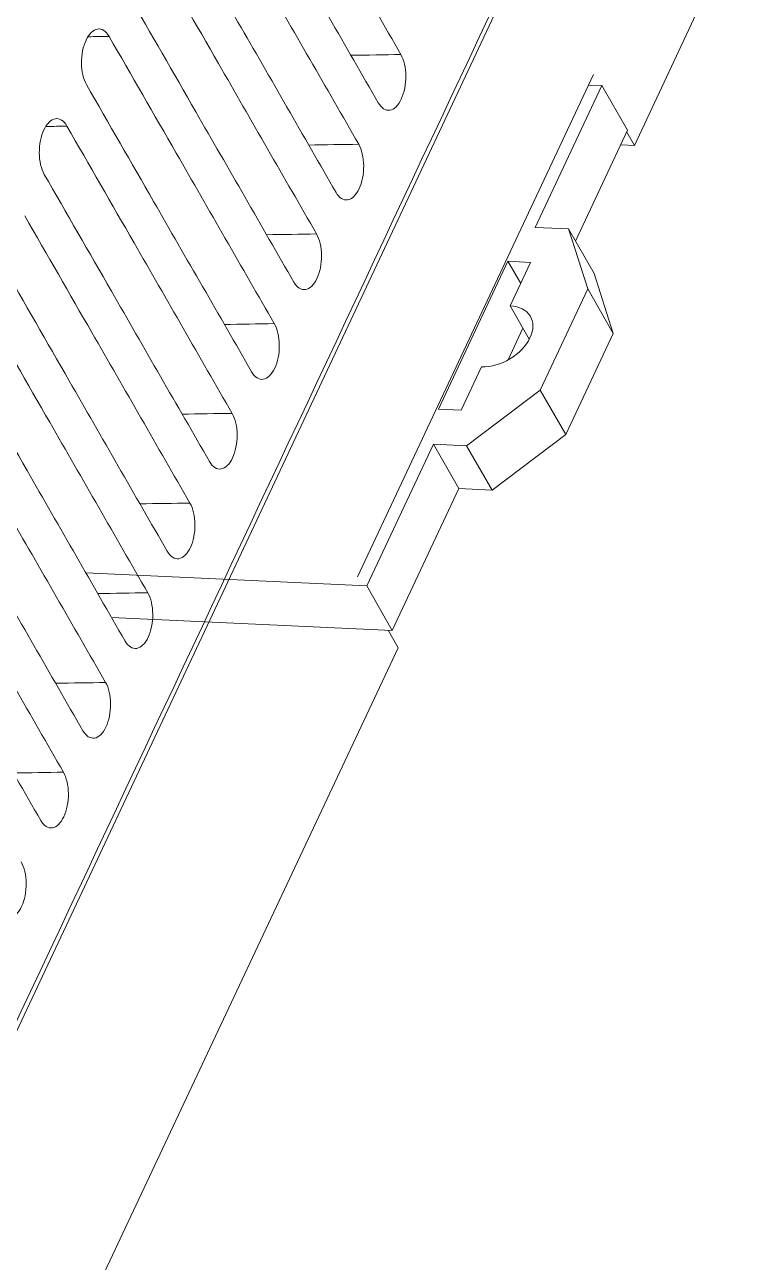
# Model space of a CAD drawing. Header units: millimetres. Extents: x -195 to 1349, y 148 to 750.
# Drawn here: x 729.07 to 751.5, y 611.24 to 649.12 of the extents above; entities that cross this region are included whole.
import ezdxf

# ---------------------------------------------------------------- set-up
doc = ezdxf.new("R2010")
doc.units = ezdxf.units.MM
doc.layers.get('0').update_dxf_attribs({"linetype": 'CONTINUOUS'})
doc.layers.add('4', color=7, linetype='CONTINUOUS', true_color=0xffffff)
doc.layers.add('55', color=7, linetype='CONTINUOUS', true_color=0xffffff)

# ---------------------------------------------------------------- blocks, each defined once
blk = doc.blocks.new('gfhgfh')
at = {"layer": '4', "color": 7, "linetype": 'Continuous', "lineweight": 18}
for p, q in [((1117.822, 619.452), (1095.244, 606.979)), ((989.607, 556.589), (1102.017, 618.689)), ((1095.57, 610.089), (1076.977, 599.818)), ((1095.244, 606.979), (1095.305, 607.565)), ((1094.834, 607.305), (1095.244, 606.979)), ((1076.651, 596.708), (1076.732, 597.475)), ((1076.651, 596.708), (1013.199, 561.654))]:
    blk.add_line(p, q, dxfattribs=at)
for points, knots in [([(1091.364, 627.644), (1091.185, 625.935), (1091.006, 624.226), (1090.696, 621.27), (1090.566, 620.022), (1090.304, 617.528), (1090.174, 616.281), (1090.043, 615.033)], [0, 0, 0, 0, 0.406548, 0.406548, 0.703274, 0.703274, 1, 1, 1, 1]), ([(1089.579, 626.658), (1089.4, 624.949), (1089.221, 623.24), (1088.911, 620.284), (1088.781, 619.036), (1088.519, 616.542), (1088.389, 615.295), (1088.258, 614.047)], [0, 0, 0, 0, 0.406548, 0.406548, 0.703274, 0.703274, 1, 1, 1, 1]), ([(1088.044, 625.809), (1087.865, 624.101), (1087.686, 622.392), (1087.376, 619.435), (1087.245, 618.188), (1086.984, 615.694), (1086.853, 614.446), (1086.723, 613.199)], [0, 0, 0, 0, 0.406548, 0.406548, 0.703274, 0.703274, 1, 1, 1, 1]), ([(1086.259, 624.823), (1086.08, 623.114), (1085.901, 621.406), (1085.591, 618.449), (1085.46, 617.202), (1085.199, 614.708), (1085.068, 613.46), (1084.938, 612.213)], [0, 0, 0, 0, 0.406548, 0.406548, 0.703274, 0.703274, 1, 1, 1, 1]), ([(1084.724, 623.975), (1084.545, 622.266), (1084.366, 620.557), (1084.056, 617.601), (1083.925, 616.354), (1083.664, 613.859), (1083.533, 612.612), (1083.402, 611.365)], [0, 0, 0, 0, 0.406548, 0.406548, 0.703274, 0.703274, 1, 1, 1, 1]), ([(1081.404, 622.141), (1081.416, 622.259), (1081.405, 622.363), (1081.338, 622.53), (1081.282, 622.593), (1081.135, 622.667), (1081.042, 622.679), (1080.837, 622.649), (1080.722, 622.608), (1080.489, 622.48), (1080.37, 622.392), (1080.144, 622.183), (1080.039, 622.063), (1079.855, 621.804), (1079.779, 621.669), (1079.666, 621.402), (1079.631, 621.273), (1079.619, 621.155)], [0, 0, 0, 0, 0.125, 0.125, 0.25, 0.25, 0.375, 0.375, 0.5, 0.5, 0.625, 0.625, 0.75, 0.75, 0.875, 0.875, 1, 1, 1, 1]), ([(1082.939, 622.989), (1082.76, 621.28), (1082.581, 619.571), (1082.271, 616.615), (1082.14, 615.368), (1081.879, 612.873), (1081.748, 611.626), (1081.617, 610.379)], [0, 0, 0, 0, 0.406548, 0.406548, 0.703274, 0.703274, 1, 1, 1, 1]), ([(1081.404, 622.141), (1081.224, 620.432), (1081.045, 618.723), (1080.736, 615.767), (1080.605, 614.52), (1080.343, 612.025), (1080.213, 610.778), (1080.082, 609.531)], [0, 0, 0, 0, 0.406548, 0.406548, 0.703274, 0.703274, 1, 1, 1, 1]), ([(1078.083, 620.307), (1078.096, 620.425), (1078.085, 620.528), (1078.018, 620.696), (1077.962, 620.758), (1077.815, 620.833), (1077.722, 620.844), (1077.517, 620.815), (1077.402, 620.774), (1077.169, 620.645), (1077.049, 620.558), (1076.824, 620.349), (1076.719, 620.229), (1076.534, 619.969), (1076.459, 619.835), (1076.346, 619.568), (1076.311, 619.439), (1076.298, 619.321)], [0, 0, 0, 0, 0.125, 0.125, 0.25, 0.25, 0.375, 0.375, 0.5, 0.5, 0.625, 0.625, 0.75, 0.75, 0.875, 0.875, 1, 1, 1, 1]), ([(1079.619, 621.155), (1079.439, 619.446), (1079.26, 617.737), (1078.951, 614.781), (1078.82, 613.534), (1078.558, 611.039), (1078.428, 609.792), (1078.297, 608.544)], [0, 0, 0, 0, 0.406548, 0.406548, 0.703274, 0.703274, 1, 1, 1, 1]), ([(1078.083, 620.307), (1077.904, 618.598), (1077.725, 616.889), (1077.415, 613.933), (1077.285, 612.685), (1077.023, 610.191), (1076.892, 608.944), (1076.762, 607.696)], [0, 0, 0, 0, 0.406548, 0.406548, 0.703274, 0.703274, 1, 1, 1, 1]), ([(1076.298, 619.321), (1076.119, 617.612), (1075.94, 615.903), (1075.63, 612.947), (1075.5, 611.699), (1075.238, 609.205), (1075.107, 607.957), (1074.977, 606.71)], [0, 0, 0, 0, 0.406548, 0.406548, 0.703274, 0.703274, 1, 1, 1, 1]), ([(1101.883, 618.796), (1085.848, 609.938), (1069.813, 601.079), (1032.343, 580.379), (1010.908, 568.538), (989.472, 556.696)], [0, 0, 0, 0, 0.427938, 0.427938, 1, 1, 1, 1]), ([(1074.763, 618.472), (1074.584, 616.763), (1074.405, 615.055), (1074.095, 612.098), (1073.964, 610.851), (1073.703, 608.357), (1073.572, 607.109), (1073.441, 605.862)], [0, 0, 0, 0, 0.406548, 0.406548, 0.703274, 0.703274, 1, 1, 1, 1]), ([(1072.978, 617.486), (1072.799, 615.777), (1072.62, 614.068), (1072.31, 611.112), (1072.179, 609.865), (1071.918, 607.37), (1071.787, 606.123), (1071.656, 604.876)], [0, 0, 0, 0, 0.406548, 0.406548, 0.703274, 0.703274, 1, 1, 1, 1]), ([(1071.443, 616.638), (1071.264, 614.929), (1071.084, 613.22), (1070.775, 610.264), (1070.644, 609.017), (1070.382, 606.522), (1070.252, 605.275), (1070.121, 604.028)], [0, 0, 0, 0, 0.406548, 0.406548, 0.703274, 0.703274, 1, 1, 1, 1]), ([(1069.658, 615.652), (1069.479, 613.943), (1069.3, 612.234), (1068.99, 609.278), (1068.859, 608.031), (1068.598, 605.536), (1068.467, 604.289), (1068.336, 603.042)], [0, 0, 0, 0, 0.406548, 0.406548, 0.703274, 0.703274, 1, 1, 1, 1]), ([(1068.122, 614.804), (1067.943, 613.095), (1067.764, 611.386), (1067.454, 608.43), (1067.324, 607.183), (1067.062, 604.688), (1066.931, 603.441), (1066.801, 602.193)], [0, 0, 0, 0, 0.406548, 0.406548, 0.703274, 0.703274, 1, 1, 1, 1]), ([(1088.258, 614.047), (1088.246, 613.929), (1088.257, 613.826), (1088.323, 613.658), (1088.379, 613.595), (1088.527, 613.521), (1088.619, 613.509), (1088.825, 613.539), (1088.94, 613.58), (1089.172, 613.709), (1089.292, 613.796), (1089.517, 614.005), (1089.622, 614.125), (1089.807, 614.384), (1089.883, 614.519), (1089.995, 614.786), (1090.03, 614.915), (1090.043, 615.033)], [0, 0, 0, 0, 0.125, 0.125, 0.25, 0.25, 0.375, 0.375, 0.5, 0.5, 0.625, 0.625, 0.75, 0.75, 0.875, 0.875, 1, 1, 1, 1]), ([(1066.337, 613.818), (1066.158, 612.109), (1065.979, 610.4), (1065.669, 607.444), (1065.539, 606.196), (1065.277, 603.702), (1065.147, 602.455), (1065.016, 601.207)], [0, 0, 0, 0, 0.406548, 0.406548, 0.703274, 0.703274, 1, 1, 1, 1]), ([(1084.938, 612.213), (1084.925, 612.095), (1084.936, 611.991), (1085.003, 611.824), (1085.059, 611.761), (1085.206, 611.687), (1085.299, 611.675), (1085.504, 611.704), (1085.619, 611.746), (1085.852, 611.874), (1085.971, 611.962), (1086.197, 612.171), (1086.302, 612.291), (1086.486, 612.55), (1086.562, 612.685), (1086.675, 612.952), (1086.71, 613.081), (1086.723, 613.199)], [0, 0, 0, 0, 0.125, 0.125, 0.25, 0.25, 0.375, 0.375, 0.5, 0.5, 0.625, 0.625, 0.75, 0.75, 0.875, 0.875, 1, 1, 1, 1]), ([(1064.802, 612.97), (1064.623, 611.261), (1064.444, 609.552), (1064.134, 606.596), (1064.003, 605.348), (1063.742, 602.854), (1063.611, 601.606), (1063.48, 600.359)], [0, 0, 0, 0, 0.406548, 0.406548, 0.703274, 0.703274, 1, 1, 1, 1]), ([(1063.017, 611.983), (1062.838, 610.275), (1062.659, 608.566), (1062.349, 605.609), (1062.218, 604.362), (1061.957, 601.868), (1061.826, 600.62), (1061.696, 599.373)], [0, 0, 0, 0, 0.406548, 0.406548, 0.703274, 0.703274, 1, 1, 1, 1]), ([(1081.617, 610.379), (1081.605, 610.26), (1081.616, 610.157), (1081.683, 609.99), (1081.739, 609.927), (1081.886, 609.853), (1081.979, 609.841), (1082.184, 609.87), (1082.299, 609.912), (1082.532, 610.04), (1082.651, 610.128), (1082.877, 610.337), (1082.982, 610.457), (1083.166, 610.716), (1083.242, 610.851), (1083.354, 611.117), (1083.39, 611.246), (1083.402, 611.365)], [0, 0, 0, 0, 0.125, 0.125, 0.25, 0.25, 0.375, 0.375, 0.5, 0.5, 0.625, 0.625, 0.75, 0.75, 0.875, 0.875, 1, 1, 1, 1]), ([(1078.297, 608.544), (1078.285, 608.426), (1078.296, 608.323), (1078.363, 608.155), (1078.418, 608.093), (1078.566, 608.018), (1078.658, 608.007), (1078.864, 608.036), (1078.979, 608.077), (1079.211, 608.206), (1079.331, 608.293), (1079.556, 608.502), (1079.662, 608.622), (1079.846, 608.882), (1079.922, 609.016), (1080.034, 609.283), (1080.07, 609.412), (1080.082, 609.531)], [0, 0, 0, 0, 0.125, 0.125, 0.25, 0.25, 0.375, 0.375, 0.5, 0.5, 0.625, 0.625, 0.75, 0.75, 0.875, 0.875, 1, 1, 1, 1]), ([(1074.977, 606.71), (1074.964, 606.592), (1074.975, 606.489), (1075.042, 606.321), (1075.098, 606.258), (1075.245, 606.184), (1075.338, 606.172), (1075.543, 606.202), (1075.658, 606.243), (1075.891, 606.371), (1076.011, 606.459), (1076.236, 606.668), (1076.341, 606.788), (1076.526, 607.047), (1076.601, 607.182), (1076.714, 607.449), (1076.749, 607.578), (1076.762, 607.696)], [0, 0, 0, 0, 0.125, 0.125, 0.25, 0.25, 0.375, 0.375, 0.5, 0.5, 0.625, 0.625, 0.75, 0.75, 0.875, 0.875, 1, 1, 1, 1]), ([(1071.656, 604.876), (1071.644, 604.758), (1071.655, 604.654), (1071.722, 604.487), (1071.778, 604.424), (1071.925, 604.35), (1072.018, 604.338), (1072.223, 604.367), (1072.338, 604.409), (1072.571, 604.537), (1072.69, 604.625), (1072.916, 604.834), (1073.021, 604.954), (1073.205, 605.213), (1073.281, 605.348), (1073.394, 605.615), (1073.429, 605.744), (1073.441, 605.862)], [0, 0, 0, 0, 0.125, 0.125, 0.25, 0.25, 0.375, 0.375, 0.5, 0.5, 0.625, 0.625, 0.75, 0.75, 0.875, 0.875, 1, 1, 1, 1]), ([(1068.336, 603.042), (1068.324, 602.923), (1068.335, 602.82), (1068.402, 602.653), (1068.457, 602.59), (1068.605, 602.516), (1068.697, 602.504), (1068.903, 602.533), (1069.018, 602.574), (1069.251, 602.703), (1069.37, 602.791), (1069.595, 603), (1069.701, 603.12), (1069.885, 603.379), (1069.961, 603.514), (1070.073, 603.78), (1070.109, 603.909), (1070.121, 604.028)], [0, 0, 0, 0, 0.125, 0.125, 0.25, 0.25, 0.375, 0.375, 0.5, 0.5, 0.625, 0.625, 0.75, 0.75, 0.875, 0.875, 1, 1, 1, 1]), ([(1065.016, 601.207), (1065.003, 601.089), (1065.014, 600.986), (1065.081, 600.818), (1065.137, 600.756), (1065.285, 600.681), (1065.377, 600.67), (1065.582, 600.699), (1065.697, 600.74), (1065.93, 600.869), (1066.05, 600.956), (1066.275, 601.165), (1066.38, 601.285), (1066.565, 601.545), (1066.64, 601.679), (1066.753, 601.946), (1066.788, 602.075), (1066.801, 602.193)], [0, 0, 0, 0, 0.125, 0.125, 0.25, 0.25, 0.375, 0.375, 0.5, 0.5, 0.625, 0.625, 0.75, 0.75, 0.875, 0.875, 1, 1, 1, 1]), ([(1061.696, 599.373), (1061.683, 599.255), (1061.694, 599.151), (1061.761, 598.984), (1061.817, 598.921), (1061.964, 598.847), (1062.057, 598.835), (1062.262, 598.865), (1062.377, 598.906), (1062.61, 599.034), (1062.729, 599.122), (1062.955, 599.331), (1063.06, 599.451), (1063.244, 599.71), (1063.32, 599.845), (1063.433, 600.112), (1063.468, 600.241), (1063.48, 600.359)], [0, 0, 0, 0, 0.125, 0.125, 0.25, 0.25, 0.375, 0.375, 0.5, 0.5, 0.625, 0.625, 0.75, 0.75, 0.875, 0.875, 1, 1, 1, 1]), ([(1058.375, 597.539), (1058.363, 597.421), (1058.374, 597.317), (1058.441, 597.15), (1058.497, 597.087), (1058.644, 597.013), (1058.737, 597.001), (1058.942, 597.03), (1059.057, 597.072), (1059.29, 597.2), (1059.409, 597.288), (1059.634, 597.497), (1059.74, 597.617), (1059.924, 597.876), (1060, 598.011), (1060.112, 598.277), (1060.148, 598.407), (1060.16, 598.525)], [0, 0, 0, 0, 0.125, 0.125, 0.25, 0.25, 0.375, 0.375, 0.5, 0.5, 0.625, 0.625, 0.75, 0.75, 0.875, 0.875, 1, 1, 1, 1])]:
    blk.add_open_spline(points, degree=3, knots=knots, dxfattribs=at)
at = {"layer": '4', "color": 7, "linetype": 'Continuous', "lineweight": 13}
for points in [[(1081.404, 622.141), (1081.184, 622.295), (1080.964, 622.449), (1080.744, 622.603)], [(1078.083, 620.307), (1077.863, 620.461), (1077.644, 620.614), (1077.424, 620.768)], [(1088.476, 616.131), (1088.998, 615.765), (1089.521, 615.399), (1090.043, 615.033)], [(1085.156, 614.296), (1085.678, 613.931), (1086.2, 613.565), (1086.723, 613.199)], [(1081.836, 612.462), (1082.358, 612.096), (1082.88, 611.731), (1083.402, 611.365)], [(1078.515, 610.628), (1079.038, 610.262), (1079.56, 609.896), (1080.082, 609.531)], [(1075.195, 608.794), (1075.717, 608.428), (1076.239, 608.062), (1076.762, 607.696)], [(1071.875, 606.959), (1072.397, 606.594), (1072.919, 606.228), (1073.441, 605.862)], [(1068.554, 605.125), (1069.077, 604.759), (1069.599, 604.394), (1070.121, 604.028)], [(1065.234, 603.291), (1065.756, 602.925), (1066.279, 602.559), (1066.801, 602.193)], [(1061.914, 601.456), (1062.436, 601.091), (1062.958, 600.725), (1063.48, 600.359)]]:
    blk.add_open_spline(points, degree=3, dxfattribs=at)
at = {"layer": '55', "color": 7, "linetype": 'Continuous', "lineweight": 18}
for p, q in [((1090.331, 606.659), (1095.579, 609.558)), ((1095.579, 609.558), (1095.182, 609.875)), ((1095.374, 607.603), (1095.579, 609.558)), ((1091.27, 605.336), (1095.374, 607.603)), ((1091.325, 605.867), (1090.331, 606.659)), ((1083.249, 603.199), (1088.722, 606.223)), ((1088.722, 606.223), (1088.62, 605.247)), ((1089.403, 605.68), (1088.722, 606.223)), ((1077.063, 599.329), (1068.65, 606.033)), ((1087.791, 604.789), (1089.403, 605.68)), ((1090.579, 603.579), (1091.325, 605.867)), ((1091.12, 603.912), (1091.325, 605.867)), ((1087.791, 604.789), (1087.638, 603.327)), ((1076.858, 597.374), (1068.445, 604.078)), ((1086.515, 603.162), (1087.689, 603.81)), ((1090.374, 601.624), (1091.12, 603.912)), ((1085.542, 603.547), (1083.931, 602.656)), ((1086.831, 601.509), (1090.579, 603.579)), ((1090.374, 601.624), (1090.579, 603.579)), ((1083.931, 602.656), (1083.249, 603.199)), ((1082.31, 602.228), (1077.063, 599.329)), ((1082.105, 600.273), (1082.31, 602.228)), ((1083.304, 601.436), (1082.31, 602.228)), ((1083.099, 599.481), (1083.304, 601.436)), ((1086.831, 601.509), (1083.304, 601.436)), ((1090.374, 601.624), (1086.626, 599.554)), ((1086.626, 599.554), (1086.831, 601.509)), ((1082.105, 600.273), (1076.858, 597.374)), ((1083.099, 599.481), (1082.105, 600.273)), ((1086.626, 599.554), (1083.099, 599.481)), ((1076.858, 597.374), (1077.063, 599.329))]:
    blk.add_line(p, q, dxfattribs=at)
blk.add_ellipse((1086.667, 604.168), major_axis=(1.516, -0.159), ratio=0.667517, start_param=3.949047, end_param=7.090639, dxfattribs=at)

msp = doc.modelspace()

# ---------------------------------------------------------------- block references
at = {"lineweight": 18, "xscale": 0.8, "yscale": 0.8, "zscale": 0.8, "rotation": 35.89275557312439}
msp.add_blockref('gfhgfh', (322.601, -261.639), dxfattribs=at)

doc.saveas('drawing.dxf')
